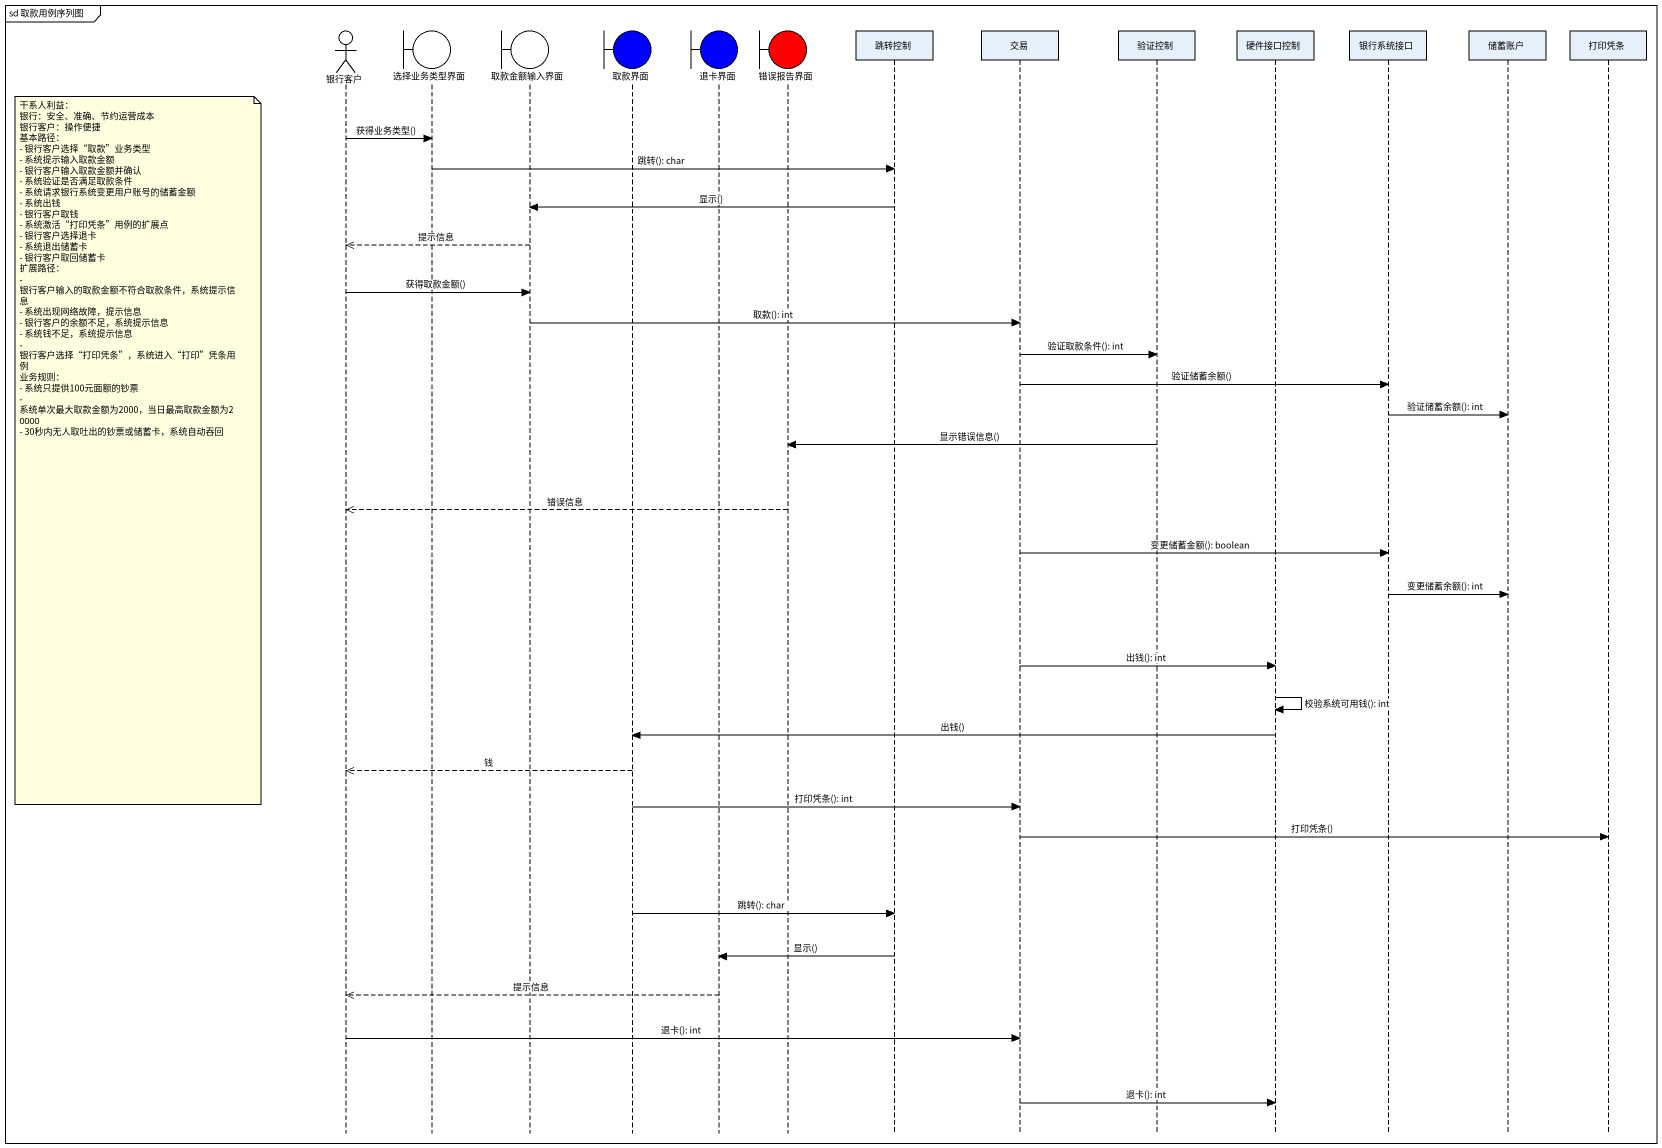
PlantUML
@startuml
mainframe sd 取款用例序列图
hide footbox
actor 银行客户
boundary 选择业务类型界面
boundary 取款金额输入界面
boundary 取款界面 #0000FF
boundary 退卡界面 #0000FF
boundary 错误报告界面 #FF0000
participant 跳转控制
participant 交易
participant 验证控制
participant 硬件接口控制
participant 银行系统接口
participant 储蓄账户
participant 打印凭条

银行客户 -> 选择业务类型界面 : 获得业务类型()
选择业务类型界面 -> 跳转控制 : 跳转(): char
跳转控制 -> 取款金额输入界面 : 显示()
取款金额输入界面 -->> 银行客户 : 提示信息
银行客户 -> 取款金额输入界面 : 获得取款金额()
取款金额输入界面 -> 交易 : 取款(): int
交易 -> 验证控制 : 验证取款条件(): int
交易 -> 银行系统接口 : 验证储蓄余额()
银行系统接口 -> 储蓄账户 : 验证储蓄余额(): int
验证控制 -> 错误报告界面 : 显示错误信息()
note left of 银行客户
  干系人利益：
  银行：安全、准确、节约运营成本
  银行客户：操作便捷
  基本路径：
  - 银行客户选择“取款”业务类型
  - 系统提示输入取款金额
  - 银行客户输入取款金额并确认
  - 系统验证是否满足取款条件
  - 系统请求银行系统变更用户账号的储蓄金额
  - 系统出钱
  - 银行客户取钱
  - 系统激活“打印凭条”用例的扩展点
  - 银行客户选择退卡
  - 系统退出储蓄卡
  - 银行客户取回储蓄卡
  扩展路径：
  - 银行客户输入的取款金额不符合取款条件，系统提示信息
  - 系统出现网络故障，提示信息
  - 银行客户的余额不足，系统提示信息
  - 系统钱不足，系统提示信息
  - 银行客户选择“打印凭条”，系统进入“打印”凭条用例
  业务规则：
  - 系统只提供100元面额的钞票
  - 系统单次最大取款金额为2000，当日最高取款金额为20000
  - 30秒内无人取吐出的钞票或储蓄卡，系统自动吞回
end note
错误报告界面 -->> 银行客户 : 错误信息
交易 -> 银行系统接口 : 变更储蓄金额(): boolean
银行系统接口 -> 储蓄账户 : 变更储蓄余额(): int
交易 -> 硬件接口控制 : 出钱(): int
硬件接口控制 -> 硬件接口控制 : 校验系统可用钱(): int
硬件接口控制 -> 取款界面 : 出钱()
取款界面 -->> 银行客户 : 钱
取款界面 -> 交易 : 打印凭条(): int
交易 -> 打印凭条 : 打印凭条()
取款界面 -> 跳转控制 : 跳转(): char
跳转控制 -> 退卡界面 : 显示()
退卡界面 -->> 银行客户 : 提示信息
银行客户 -> 交易 : 退卡(): int
交易 -> 硬件接口控制 : 退卡(): int
@enduml
